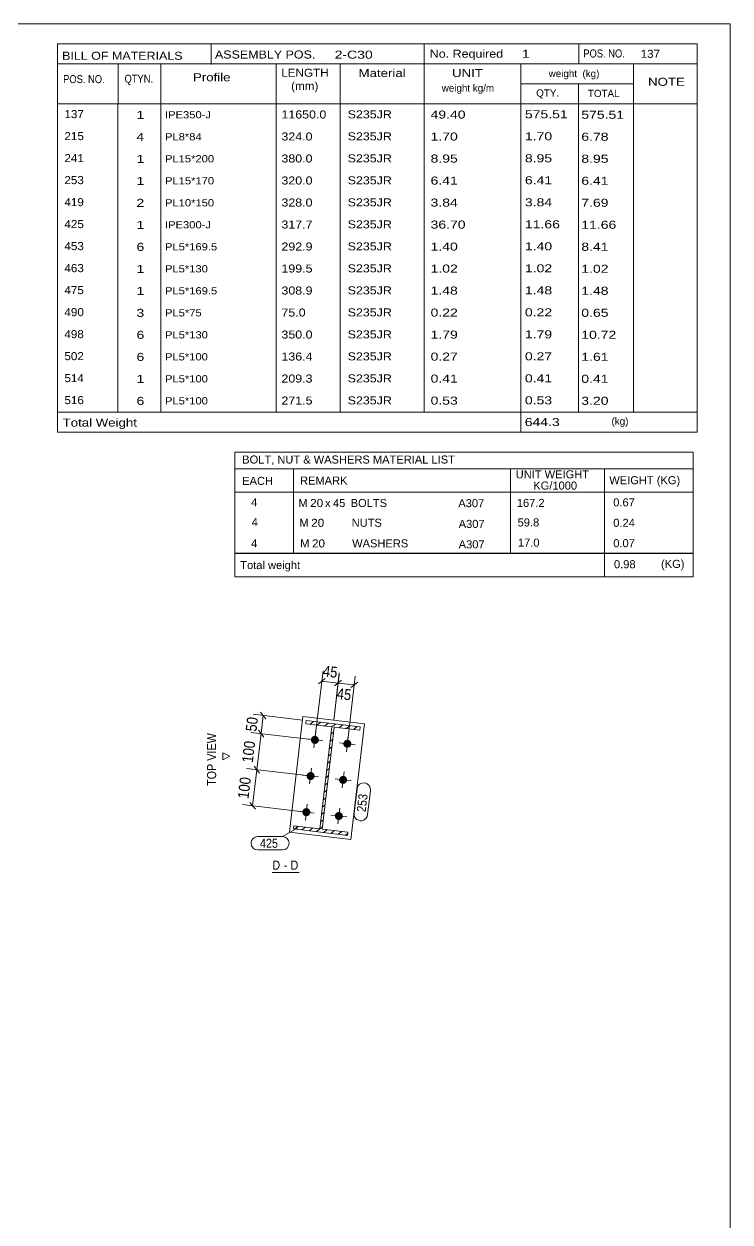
# Model space of a CAD drawing. Header units: millimetres. Extents: x 2 to 825, y 1 to 579.
# Drawn here: x 630.8 to 825, y 249.6 to 579 of the extents above; entities that cross this region are included whole.
import ezdxf

# ---------------------------------------------------------------- set-up
doc = ezdxf.new("R2010")
doc.units = ezdxf.units.MM
doc.linetypes.add('XKITLINE00', pattern=[0])
doc.linetypes.add('XKITLINE03', pattern=[6, 3, -1, 1, -1])
for name, color, linetype, lineweight in [('Bolt', 3, 'Continuous', 0), ('Dimensions', 7, 'Continuous', 0), ('DrawingSheet', 5, 'Continuous', 0), ('OtherObjectType', 7, 'Continuous', 0), ('Part', 2, 'Continuous', 0), ('PartMark', 7, 'Continuous', 0)]:
    doc.layers.add(name, color=color, linetype=linetype, lineweight=lineweight)
doc.styles.add('ARIAL', font='ARIAL.TTF')
doc.styles.add('ARIAL_NARROW', font='ARIALN.TTF')

# ---------------------------------------------------------------- blocks, each defined once
blk = doc.blocks.new('*A10')
at = {"layer": 'Part', "color": 7, "linetype": 'XKITLINE00', "lineweight": 0}
for p, q in [((710.4, 387.22), (709.4, 386.43)), ((712.4, 386.99), (711.41, 386.2)), ((714.41, 386.75), (713.41, 385.96)), ((716.42, 386.51), (715.41, 385.72)), ((718.42, 386.27), (717.43, 385.49)), ((720.43, 386.04), (719.43, 385.25)), ((722.44, 385.8), (721.44, 385.01)), ((715.66, 382.27), (714.94, 381.7)), ((715.9, 384.28), (715.17, 383.71)), ((715.42, 380.27), (714.7, 379.7)), ((714.95, 376.25), (714.23, 375.68)), ((715.19, 378.26), (714.46, 377.69)), ((714.47, 372.24), (713.75, 371.67)), ((714.71, 374.25), (713.99, 373.68)), ((714.24, 370.23), (713.52, 369.66)), ((713.76, 366.22), (713.04, 365.65)), ((714, 368.23), (713.28, 367.66)), ((713.53, 364.21), (712.81, 363.64)), ((713.05, 360.2), (712.33, 359.63)), ((713.29, 362.21), (712.57, 361.64)), ((706.18, 358.42), (705.18, 357.63)), ((708.19, 358.18), (707.19, 357.39)), ((710.19, 357.94), (709.2, 357.16)), ((712.82, 358.19), (711.2, 356.92)), ((714.21, 357.47), (713.21, 356.68)), ((716.21, 357.23), (715.22, 356.45)), ((718.22, 357), (717.22, 356.21)), ((719.84, 356.45), (719.23, 355.97))]:
    blk.add_line(p, q, dxfattribs=at)
blk = doc.blocks.new('*A160')
at = {"layer": 'Bolt'}
for points in [[(709.7, 382.3), (709.7, 382.32), (709.7, 382.35), (709.71, 382.38), (709.72, 382.4), (709.72, 382.43), (709.73, 382.46), (709.74, 382.48), (709.75, 382.51), (709.76, 382.53), (709.77, 382.56), (709.78, 382.58), (709.79, 382.61), (709.8, 382.63), (709.81, 382.66), (709.82, 382.68), (709.84, 382.7), (709.85, 382.73), (709.87, 382.75), (709.88, 382.77), (709.9, 382.79), (709.91, 382.81), (709.93, 382.84), (709.95, 382.86), (709.97, 382.88), (709.98, 382.9), (710, 382.92), (710.02, 382.93), (710.04, 382.95), (710.06, 382.97), (710.08, 382.99), (710.1, 383.01), (710.12, 383.02), (710.15, 383.04), (710.17, 383.05), (710.19, 383.07), (710.21, 383.08), (710.24, 383.1), (710.26, 383.11), (710.28, 383.12), (710.31, 383.13), (710.33, 383.15), (710.36, 383.16), (710.38, 383.17), (710.41, 383.18), (710.43, 383.18), (710.46, 383.19), (710.49, 383.2), (710.51, 383.21), (710.54, 383.21), (710.56, 383.22), (710.59, 383.22), (710.62, 383.23), (710.64, 383.23), (710.67, 383.24), (710.7, 383.24), (710.72, 383.24), (710.75, 383.24), (710.78, 383.24), (710.81, 383.24), (710.83, 383.24), (710.86, 383.24), (710.89, 383.24), (710.91, 383.23), (710.94, 383.23), (710.97, 383.23), (710.99, 383.22), (711.02, 383.22), (711.05, 383.21), (711.07, 383.2), (711.1, 383.2), (711.12, 383.19), (711.15, 383.18), (711.18, 383.17), (711.2, 383.16), (711.23, 383.15), (711.25, 383.14), (711.27, 383.13), (711.3, 383.11), (711.32, 383.1), (711.35, 383.09), (711.37, 383.07), (711.39, 383.06), (711.41, 383.04), (711.44, 383.03), (711.46, 383.01), (711.48, 383), (711.5, 382.98), (711.52, 382.96), (711.54, 382.94), (711.56, 382.92), (711.58, 382.9), (711.6, 382.88), (711.61, 382.86), (711.63, 382.84), (711.65, 382.82), (711.66, 382.8), (711.68, 382.78), (711.7, 382.76), (711.71, 382.74), (711.73, 382.71), (711.74, 382.69), (711.75, 382.67), (711.76, 382.64), (711.78, 382.62), (711.79, 382.59), (711.8, 382.57), (711.81, 382.54), (711.82, 382.52), (711.83, 382.49), (711.84, 382.47), (711.84, 382.44), (711.85, 382.41), (711.86, 382.39), (711.86, 382.36), (711.87, 382.34), (711.87, 382.31), (711.88, 382.28), (711.88, 382.26), (711.88, 382.23), (711.88, 382.2), (711.88, 382.17), (711.88, 382.15), (711.88, 382.12), (711.88, 382.09), (711.88, 382.07), (711.88, 382.04), (711.88, 382.01), (711.87, 381.99), (711.87, 381.96), (711.86, 381.93), (711.86, 381.91), (711.85, 381.88), (711.85, 381.85), (711.84, 381.83), (711.83, 381.8), (711.82, 381.78), (711.81, 381.75), (711.8, 381.73), (711.79, 381.7), (711.78, 381.68), (711.77, 381.65), (711.76, 381.63), (711.74, 381.6), (711.73, 381.58), (711.72, 381.56), (711.7, 381.54), (711.69, 381.51), (711.67, 381.49), (711.66, 381.47), (711.64, 381.45), (711.62, 381.43), (711.6, 381.41), (711.59, 381.39), (711.57, 381.37), (711.55, 381.35), (711.53, 381.33), (711.51, 381.31), (711.49, 381.3), (711.47, 381.28), (711.44, 381.26), (711.42, 381.25), (711.4, 381.23), (711.38, 381.22), (711.36, 381.2), (711.33, 381.19), (711.31, 381.17), (711.28, 381.16), (711.26, 381.15), (711.24, 381.14), (711.21, 381.13), (711.19, 381.12), (711.16, 381.11), (711.14, 381.1), (711.11, 381.09), (711.08, 381.08), (711.06, 381.08), (711.03, 381.07), (711, 381.06), (710.98, 381.06), (710.95, 381.05), (710.93, 381.05), (710.9, 381.05), (710.87, 381.05), (710.84, 381.04), (710.82, 381.04), (710.79, 381.04), (710.76, 381.04), (710.74, 381.04), (710.71, 381.04), (710.68, 381.05), (710.66, 381.05), (710.63, 381.05), (710.6, 381.06), (710.58, 381.06), (710.55, 381.07), (710.52, 381.07), (710.5, 381.08), (710.47, 381.09), (710.45, 381.1), (710.42, 381.1), (710.39, 381.11), (710.37, 381.12), (710.34, 381.13), (710.32, 381.15), (710.3, 381.16), (710.27, 381.17), (710.25, 381.18), (710.22, 381.2), (710.2, 381.21), (710.18, 381.22), (710.16, 381.24), (710.13, 381.25), (710.11, 381.27), (710.09, 381.29), (710.07, 381.31), (710.05, 381.32), (710.03, 381.34), (710.01, 381.36), (709.99, 381.38), (709.97, 381.4), (709.96, 381.42), (709.94, 381.44), (709.92, 381.46), (709.9, 381.48), (709.89, 381.5), (709.87, 381.53), (709.86, 381.55), (709.84, 381.57), (709.83, 381.59), (709.82, 381.62), (709.8, 381.64), (709.79, 381.67), (709.78, 381.69), (709.77, 381.72), (709.76, 381.74), (709.75, 381.77), (709.74, 381.79), (709.73, 381.82), (709.73, 381.84), (709.72, 381.87), (709.71, 381.9), (709.71, 381.92), (709.7, 381.95), (709.7, 381.97), (709.69, 382), (709.69, 382.03), (709.69, 382.06), (709.69, 382.08), (709.69, 382.11), (709.68, 382.14), (709.68, 382.16), (709.69, 382.19), (709.69, 382.22), (709.69, 382.24), (709.69, 382.27)], [(718.63, 381.24), (718.64, 381.27), (718.64, 381.3), (718.65, 381.32), (718.65, 381.35), (718.66, 381.37), (718.67, 381.4), (718.68, 381.43), (718.69, 381.45), (718.69, 381.48), (718.7, 381.5), (718.71, 381.53), (718.73, 381.55), (718.74, 381.58), (718.75, 381.6), (718.76, 381.62), (718.78, 381.65), (718.79, 381.67), (718.8, 381.69), (718.82, 381.72), (718.84, 381.74), (718.85, 381.76), (718.87, 381.78), (718.89, 381.8), (718.9, 381.82), (718.92, 381.84), (718.94, 381.86), (718.96, 381.88), (718.98, 381.9), (719, 381.92), (719.02, 381.93), (719.04, 381.95), (719.06, 381.97), (719.08, 381.98), (719.11, 382), (719.13, 382.01), (719.15, 382.03), (719.18, 382.04), (719.2, 382.05), (719.22, 382.07), (719.25, 382.08), (719.27, 382.09), (719.3, 382.1), (719.32, 382.11), (719.35, 382.12), (719.37, 382.13), (719.4, 382.14), (719.42, 382.15), (719.45, 382.15), (719.48, 382.16), (719.5, 382.16), (719.53, 382.17), (719.56, 382.17), (719.58, 382.18), (719.61, 382.18), (719.64, 382.18), (719.66, 382.19), (719.69, 382.19), (719.72, 382.19), (719.74, 382.19), (719.77, 382.19), (719.8, 382.18), (719.82, 382.18), (719.85, 382.18), (719.88, 382.18), (719.91, 382.17), (719.93, 382.17), (719.96, 382.16), (719.98, 382.16), (720.01, 382.15), (720.04, 382.14), (720.06, 382.13), (720.09, 382.12), (720.11, 382.12), (720.14, 382.11), (720.16, 382.1), (720.19, 382.08), (720.21, 382.07), (720.24, 382.06), (720.26, 382.05), (720.28, 382.03), (720.31, 382.02), (720.33, 382), (720.35, 381.99), (720.37, 381.97), (720.39, 381.96), (720.42, 381.94), (720.44, 381.92), (720.46, 381.91), (720.48, 381.89), (720.5, 381.87), (720.52, 381.85), (720.53, 381.83), (720.55, 381.81), (720.57, 381.79), (720.59, 381.77), (720.6, 381.75), (720.62, 381.73), (720.63, 381.7), (720.65, 381.68), (720.66, 381.66), (720.68, 381.63), (720.69, 381.61), (720.7, 381.59), (720.71, 381.56), (720.73, 381.54), (720.74, 381.51), (720.75, 381.49), (720.76, 381.46), (720.77, 381.44), (720.77, 381.41), (720.78, 381.39), (720.79, 381.36), (720.79, 381.33), (720.8, 381.31), (720.81, 381.28), (720.81, 381.25), (720.81, 381.23), (720.82, 381.2), (720.82, 381.17), (720.82, 381.15), (720.82, 381.12), (720.82, 381.09), (720.82, 381.07), (720.82, 381.04), (720.82, 381.01), (720.82, 380.98), (720.82, 380.96), (720.81, 380.93), (720.81, 380.9), (720.8, 380.88), (720.8, 380.85), (720.79, 380.83), (720.78, 380.8), (720.78, 380.77), (720.77, 380.75), (720.76, 380.72), (720.75, 380.7), (720.74, 380.67), (720.73, 380.65), (720.72, 380.62), (720.71, 380.6), (720.7, 380.57), (720.68, 380.55), (720.67, 380.53), (720.66, 380.5), (720.64, 380.48), (720.63, 380.46), (720.61, 380.44), (720.59, 380.41), (720.58, 380.39), (720.56, 380.37), (720.54, 380.35), (720.52, 380.33), (720.5, 380.31), (720.49, 380.29), (720.47, 380.28), (720.45, 380.26), (720.42, 380.24), (720.4, 380.22), (720.38, 380.21), (720.36, 380.19), (720.34, 380.18), (720.32, 380.16), (720.29, 380.15), (720.27, 380.13), (720.25, 380.12), (720.22, 380.11), (720.2, 380.1), (720.17, 380.08), (720.15, 380.07), (720.12, 380.06), (720.1, 380.05), (720.07, 380.04), (720.05, 380.04), (720.02, 380.03), (720, 380.02), (719.97, 380.02), (719.94, 380.01), (719.92, 380), (719.89, 380), (719.86, 380), (719.84, 379.99), (719.81, 379.99), (719.78, 379.99), (719.76, 379.99), (719.73, 379.99), (719.7, 379.99), (719.67, 379.99), (719.65, 379.99), (719.62, 379.99), (719.59, 379.99), (719.57, 380), (719.54, 380), (719.51, 380.01), (719.49, 380.01), (719.46, 380.02), (719.43, 380.03), (719.41, 380.03), (719.38, 380.04), (719.36, 380.05), (719.33, 380.06), (719.31, 380.07), (719.28, 380.08), (719.26, 380.09), (719.23, 380.1), (719.21, 380.11), (719.19, 380.13), (719.16, 380.14), (719.14, 380.15), (719.12, 380.17), (719.09, 380.18), (719.07, 380.2), (719.05, 380.22), (719.03, 380.23), (719.01, 380.25), (718.99, 380.27), (718.97, 380.29), (718.95, 380.31), (718.93, 380.32), (718.91, 380.34), (718.89, 380.36), (718.88, 380.38), (718.86, 380.41), (718.84, 380.43), (718.83, 380.45), (718.81, 380.47), (718.8, 380.49), (718.78, 380.52), (718.77, 380.54), (718.76, 380.56), (718.74, 380.59), (718.73, 380.61), (718.72, 380.64), (718.71, 380.66), (718.7, 380.69), (718.69, 380.71), (718.68, 380.74), (718.67, 380.76), (718.66, 380.79), (718.66, 380.81), (718.65, 380.84), (718.64, 380.87), (718.64, 380.89), (718.64, 380.92), (718.63, 380.95), (718.63, 380.97), (718.63, 381), (718.62, 381.03), (718.62, 381.05), (718.62, 381.08), (718.62, 381.11), (718.62, 381.14), (718.63, 381.16), (718.63, 381.19), (718.63, 381.22)], [(708.52, 372.37), (708.53, 372.39), (708.53, 372.42), (708.54, 372.45), (708.54, 372.47), (708.55, 372.5), (708.56, 372.52), (708.57, 372.55), (708.58, 372.58), (708.58, 372.6), (708.59, 372.63), (708.6, 372.65), (708.62, 372.68), (708.63, 372.7), (708.64, 372.72), (708.65, 372.75), (708.67, 372.77), (708.68, 372.79), (708.69, 372.82), (708.71, 372.84), (708.73, 372.86), (708.74, 372.88), (708.76, 372.9), (708.78, 372.92), (708.79, 372.95), (708.81, 372.97), (708.83, 372.98), (708.85, 373), (708.87, 373.02), (708.89, 373.04), (708.91, 373.06), (708.93, 373.07), (708.95, 373.09), (708.97, 373.11), (709, 373.12), (709.02, 373.14), (709.04, 373.15), (709.07, 373.17), (709.09, 373.18), (709.11, 373.19), (709.14, 373.2), (709.16, 373.21), (709.19, 373.22), (709.21, 373.23), (709.24, 373.24), (709.26, 373.25), (709.29, 373.26), (709.31, 373.27), (709.34, 373.28), (709.37, 373.28), (709.39, 373.29), (709.42, 373.29), (709.45, 373.3), (709.47, 373.3), (709.5, 373.3), (709.53, 373.31), (709.55, 373.31), (709.58, 373.31), (709.61, 373.31), (709.63, 373.31), (709.66, 373.31), (709.69, 373.31), (709.71, 373.31), (709.74, 373.3), (709.77, 373.3), (709.8, 373.3), (709.82, 373.29), (709.85, 373.29), (709.87, 373.28), (709.9, 373.27), (709.93, 373.27), (709.95, 373.26), (709.98, 373.25), (710, 373.24), (710.03, 373.23), (710.05, 373.22), (710.08, 373.21), (710.1, 373.2), (710.13, 373.18), (710.15, 373.17), (710.17, 373.16), (710.2, 373.14), (710.22, 373.13), (710.24, 373.11), (710.26, 373.1), (710.28, 373.08), (710.31, 373.06), (710.33, 373.05), (710.35, 373.03), (710.37, 373.01), (710.39, 372.99), (710.41, 372.97), (710.42, 372.95), (710.44, 372.93), (710.46, 372.91), (710.48, 372.89), (710.49, 372.87), (710.51, 372.85), (710.52, 372.83), (710.54, 372.8), (710.55, 372.78), (710.57, 372.76), (710.58, 372.73), (710.59, 372.71), (710.6, 372.69), (710.62, 372.66), (710.63, 372.64), (710.64, 372.61), (710.65, 372.59), (710.66, 372.56), (710.66, 372.54), (710.67, 372.51), (710.68, 372.48), (710.68, 372.46), (710.69, 372.43), (710.7, 372.4), (710.7, 372.38), (710.7, 372.35), (710.71, 372.32), (710.71, 372.3), (710.71, 372.27), (710.71, 372.24), (710.71, 372.22), (710.71, 372.19), (710.71, 372.16), (710.71, 372.14), (710.71, 372.11), (710.71, 372.08), (710.7, 372.06), (710.7, 372.03), (710.69, 372), (710.69, 371.98), (710.68, 371.95), (710.67, 371.92), (710.67, 371.9), (710.66, 371.87), (710.65, 371.85), (710.64, 371.82), (710.63, 371.8), (710.62, 371.77), (710.61, 371.75), (710.6, 371.72), (710.59, 371.7), (710.57, 371.67), (710.56, 371.65), (710.55, 371.63), (710.53, 371.6), (710.52, 371.58), (710.5, 371.56), (710.48, 371.54), (710.47, 371.52), (710.45, 371.5), (710.43, 371.48), (710.41, 371.46), (710.39, 371.44), (710.38, 371.42), (710.36, 371.4), (710.34, 371.38), (710.31, 371.36), (710.29, 371.35), (710.27, 371.33), (710.25, 371.31), (710.23, 371.3), (710.21, 371.28), (710.18, 371.27), (710.16, 371.26), (710.14, 371.24), (710.11, 371.23), (710.09, 371.22), (710.06, 371.21), (710.04, 371.2), (710.01, 371.19), (709.99, 371.18), (709.96, 371.17), (709.94, 371.16), (709.91, 371.15), (709.89, 371.15), (709.86, 371.14), (709.83, 371.13), (709.81, 371.13), (709.78, 371.12), (709.75, 371.12), (709.73, 371.12), (709.7, 371.11), (709.67, 371.11), (709.65, 371.11), (709.62, 371.11), (709.59, 371.11), (709.56, 371.11), (709.54, 371.11), (709.51, 371.12), (709.48, 371.12), (709.46, 371.12), (709.43, 371.13), (709.4, 371.13), (709.38, 371.14), (709.35, 371.14), (709.32, 371.15), (709.3, 371.16), (709.27, 371.16), (709.25, 371.17), (709.22, 371.18), (709.2, 371.19), (709.17, 371.2), (709.15, 371.21), (709.12, 371.23), (709.1, 371.24), (709.08, 371.25), (709.05, 371.26), (709.03, 371.28), (709.01, 371.29), (708.98, 371.31), (708.96, 371.32), (708.94, 371.34), (708.92, 371.36), (708.9, 371.37), (708.88, 371.39), (708.86, 371.41), (708.84, 371.43), (708.82, 371.45), (708.8, 371.47), (708.78, 371.49), (708.77, 371.51), (708.75, 371.53), (708.73, 371.55), (708.72, 371.57), (708.7, 371.59), (708.69, 371.62), (708.67, 371.64), (708.66, 371.66), (708.65, 371.69), (708.63, 371.71), (708.62, 371.74), (708.61, 371.76), (708.6, 371.78), (708.59, 371.81), (708.58, 371.83), (708.57, 371.86), (708.56, 371.89), (708.55, 371.91), (708.55, 371.94), (708.54, 371.96), (708.53, 371.99), (708.53, 372.02), (708.53, 372.04), (708.52, 372.07), (708.52, 372.1), (708.52, 372.12), (708.51, 372.15), (708.51, 372.18), (708.51, 372.2), (708.51, 372.23), (708.51, 372.26), (708.52, 372.29), (708.52, 372.31), (708.52, 372.34)], [(717.46, 371.31), (717.47, 371.34), (717.47, 371.36), (717.48, 371.39), (717.48, 371.42), (717.49, 371.44), (717.5, 371.47), (717.5, 371.5), (717.51, 371.52), (717.52, 371.55), (717.53, 371.57), (717.54, 371.6), (717.55, 371.62), (717.57, 371.65), (717.58, 371.67), (717.59, 371.69), (717.6, 371.72), (717.62, 371.74), (717.63, 371.76), (717.65, 371.78), (717.66, 371.81), (717.68, 371.83), (717.7, 371.85), (717.71, 371.87), (717.73, 371.89), (717.75, 371.91), (717.77, 371.93), (717.79, 371.95), (717.81, 371.97), (717.83, 371.99), (717.85, 372), (717.87, 372.02), (717.89, 372.04), (717.91, 372.05), (717.93, 372.07), (717.96, 372.08), (717.98, 372.1), (718, 372.11), (718.03, 372.12), (718.05, 372.14), (718.08, 372.15), (718.1, 372.16), (718.12, 372.17), (718.15, 372.18), (718.17, 372.19), (718.2, 372.2), (718.23, 372.21), (718.25, 372.21), (718.28, 372.22), (718.3, 372.23), (718.33, 372.23), (718.36, 372.24), (718.38, 372.24), (718.41, 372.25), (718.44, 372.25), (718.46, 372.25), (718.49, 372.25), (718.52, 372.26), (718.54, 372.26), (718.57, 372.26), (718.6, 372.25), (718.63, 372.25), (718.65, 372.25), (718.68, 372.25), (718.71, 372.24), (718.73, 372.24), (718.76, 372.24), (718.79, 372.23), (718.81, 372.22), (718.84, 372.22), (718.86, 372.21), (718.89, 372.2), (718.92, 372.19), (718.94, 372.18), (718.97, 372.17), (718.99, 372.16), (719.02, 372.15), (719.04, 372.14), (719.06, 372.13), (719.09, 372.12), (719.11, 372.1), (719.13, 372.09), (719.16, 372.07), (719.18, 372.06), (719.2, 372.04), (719.22, 372.03), (719.24, 372.01), (719.26, 371.99), (719.29, 371.97), (719.3, 371.96), (719.32, 371.94), (719.34, 371.92), (719.36, 371.9), (719.38, 371.88), (719.4, 371.86), (719.41, 371.84), (719.43, 371.82), (719.45, 371.79), (719.46, 371.77), (719.48, 371.75), (719.49, 371.73), (719.5, 371.7), (719.52, 371.68), (719.53, 371.66), (719.54, 371.63), (719.55, 371.61), (719.56, 371.58), (719.57, 371.56), (719.58, 371.53), (719.59, 371.51), (719.6, 371.48), (719.61, 371.45), (719.62, 371.43), (719.62, 371.4), (719.63, 371.38), (719.63, 371.35), (719.64, 371.32), (719.64, 371.3), (719.64, 371.27), (719.65, 371.24), (719.65, 371.22), (719.65, 371.19), (719.65, 371.16), (719.65, 371.13), (719.65, 371.11), (719.65, 371.08), (719.65, 371.05), (719.64, 371.03), (719.64, 371), (719.64, 370.97), (719.63, 370.95), (719.63, 370.92), (719.62, 370.89), (719.61, 370.87), (719.6, 370.84), (719.6, 370.82), (719.59, 370.79), (719.58, 370.77), (719.57, 370.74), (719.56, 370.72), (719.55, 370.69), (719.54, 370.67), (719.52, 370.64), (719.51, 370.62), (719.5, 370.6), (719.48, 370.57), (719.47, 370.55), (719.45, 370.53), (719.44, 370.51), (719.42, 370.48), (719.4, 370.46), (719.39, 370.44), (719.37, 370.42), (719.35, 370.4), (719.33, 370.38), (719.31, 370.36), (719.29, 370.34), (719.27, 370.33), (719.25, 370.31), (719.23, 370.29), (719.21, 370.28), (719.19, 370.26), (719.17, 370.24), (719.14, 370.23), (719.12, 370.22), (719.1, 370.2), (719.07, 370.19), (719.05, 370.18), (719.03, 370.16), (719, 370.15), (718.98, 370.14), (718.95, 370.13), (718.93, 370.12), (718.9, 370.11), (718.88, 370.11), (718.85, 370.1), (718.82, 370.09), (718.8, 370.08), (718.77, 370.08), (718.74, 370.07), (718.72, 370.07), (718.69, 370.06), (718.66, 370.06), (718.64, 370.06), (718.61, 370.06), (718.58, 370.06), (718.56, 370.06), (718.53, 370.06), (718.5, 370.06), (718.48, 370.06), (718.45, 370.06), (718.42, 370.06), (718.39, 370.07), (718.37, 370.07), (718.34, 370.08), (718.32, 370.08), (718.29, 370.09), (718.26, 370.09), (718.24, 370.1), (718.21, 370.11), (718.19, 370.12), (718.16, 370.13), (718.14, 370.14), (718.11, 370.15), (718.09, 370.16), (718.06, 370.17), (718.04, 370.18), (718.01, 370.2), (717.99, 370.21), (717.97, 370.22), (717.94, 370.24), (717.92, 370.25), (717.9, 370.27), (717.88, 370.29), (717.86, 370.3), (717.84, 370.32), (717.82, 370.34), (717.8, 370.36), (717.78, 370.37), (717.76, 370.39), (717.74, 370.41), (717.72, 370.43), (717.7, 370.45), (717.69, 370.47), (717.67, 370.5), (717.65, 370.52), (717.64, 370.54), (717.62, 370.56), (717.61, 370.59), (717.6, 370.61), (717.58, 370.63), (717.57, 370.66), (717.56, 370.68), (717.55, 370.7), (717.54, 370.73), (717.53, 370.75), (717.52, 370.78), (717.51, 370.81), (717.5, 370.83), (717.49, 370.86), (717.49, 370.88), (717.48, 370.91), (717.47, 370.94), (717.47, 370.96), (717.46, 370.99), (717.46, 371.02), (717.46, 371.04), (717.45, 371.07), (717.45, 371.1), (717.45, 371.12), (717.45, 371.15), (717.45, 371.18), (717.45, 371.2), (717.45, 371.23), (717.46, 371.26), (717.46, 371.28)], [(707.35, 362.44), (707.36, 362.46), (707.36, 362.49), (707.37, 362.52), (707.37, 362.54), (707.38, 362.57), (707.39, 362.59), (707.39, 362.62), (707.4, 362.64), (707.41, 362.67), (707.42, 362.7), (707.43, 362.72), (707.44, 362.74), (707.46, 362.77), (707.47, 362.79), (707.48, 362.82), (707.49, 362.84), (707.51, 362.86), (707.52, 362.89), (707.54, 362.91), (707.55, 362.93), (707.57, 362.95), (707.59, 362.97), (707.6, 362.99), (707.62, 363.01), (707.64, 363.03), (707.66, 363.05), (707.68, 363.07), (707.7, 363.09), (707.72, 363.11), (707.74, 363.13), (707.76, 363.14), (707.78, 363.16), (707.8, 363.18), (707.82, 363.19), (707.85, 363.21), (707.87, 363.22), (707.89, 363.23), (707.92, 363.25), (707.94, 363.26), (707.97, 363.27), (707.99, 363.28), (708.01, 363.29), (708.04, 363.3), (708.06, 363.31), (708.09, 363.32), (708.12, 363.33), (708.14, 363.34), (708.17, 363.35), (708.19, 363.35), (708.22, 363.36), (708.25, 363.36), (708.27, 363.37), (708.3, 363.37), (708.33, 363.37), (708.35, 363.38), (708.38, 363.38), (708.41, 363.38), (708.43, 363.38), (708.46, 363.38), (708.49, 363.38), (708.52, 363.38), (708.54, 363.37), (708.57, 363.37), (708.6, 363.37), (708.62, 363.36), (708.65, 363.36), (708.68, 363.35), (708.7, 363.35), (708.73, 363.34), (708.75, 363.33), (708.78, 363.33), (708.81, 363.32), (708.83, 363.31), (708.86, 363.3), (708.88, 363.29), (708.91, 363.28), (708.93, 363.26), (708.95, 363.25), (708.98, 363.24), (709, 363.23), (709.02, 363.21), (709.05, 363.2), (709.07, 363.18), (709.09, 363.17), (709.11, 363.15), (709.13, 363.13), (709.15, 363.12), (709.18, 363.1), (709.2, 363.08), (709.21, 363.06), (709.23, 363.04), (709.25, 363.02), (709.27, 363), (709.29, 362.98), (709.3, 362.96), (709.32, 362.94), (709.34, 362.92), (709.35, 362.9), (709.37, 362.87), (709.38, 362.85), (709.39, 362.83), (709.41, 362.8), (709.42, 362.78), (709.43, 362.76), (709.44, 362.73), (709.45, 362.71), (709.46, 362.68), (709.47, 362.66), (709.48, 362.63), (709.49, 362.6), (709.5, 362.58), (709.51, 362.55), (709.51, 362.53), (709.52, 362.5), (709.52, 362.47), (709.53, 362.45), (709.53, 362.42), (709.53, 362.39), (709.54, 362.37), (709.54, 362.34), (709.54, 362.31), (709.54, 362.29), (709.54, 362.26), (709.54, 362.23), (709.54, 362.2), (709.54, 362.18), (709.53, 362.15), (709.53, 362.12), (709.53, 362.1), (709.52, 362.07), (709.52, 362.04), (709.51, 362.02), (709.5, 361.99), (709.5, 361.97), (709.49, 361.94), (709.48, 361.91), (709.47, 361.89), (709.46, 361.86), (709.45, 361.84), (709.44, 361.81), (709.43, 361.79), (709.41, 361.77), (709.4, 361.74), (709.39, 361.72), (709.37, 361.7), (709.36, 361.67), (709.34, 361.65), (709.33, 361.63), (709.31, 361.61), (709.29, 361.59), (709.28, 361.57), (709.26, 361.55), (709.24, 361.53), (709.22, 361.51), (709.2, 361.49), (709.18, 361.47), (709.16, 361.45), (709.14, 361.43), (709.12, 361.42), (709.1, 361.4), (709.08, 361.38), (709.06, 361.37), (709.03, 361.35), (709.01, 361.34), (708.99, 361.33), (708.96, 361.31), (708.94, 361.3), (708.92, 361.29), (708.89, 361.28), (708.87, 361.27), (708.84, 361.26), (708.82, 361.25), (708.79, 361.24), (708.77, 361.23), (708.74, 361.22), (708.71, 361.21), (708.69, 361.21), (708.66, 361.2), (708.63, 361.2), (708.61, 361.19), (708.58, 361.19), (708.55, 361.19), (708.53, 361.18), (708.5, 361.18), (708.47, 361.18), (708.45, 361.18), (708.42, 361.18), (708.39, 361.18), (708.37, 361.18), (708.34, 361.18), (708.31, 361.19), (708.29, 361.19), (708.26, 361.19), (708.23, 361.2), (708.21, 361.21), (708.18, 361.21), (708.15, 361.22), (708.13, 361.23), (708.1, 361.23), (708.08, 361.24), (708.05, 361.25), (708.03, 361.26), (708, 361.27), (707.98, 361.28), (707.95, 361.29), (707.93, 361.31), (707.9, 361.32), (707.88, 361.33), (707.86, 361.35), (707.83, 361.36), (707.81, 361.38), (707.79, 361.39), (707.77, 361.41), (707.75, 361.43), (707.73, 361.44), (707.71, 361.46), (707.69, 361.48), (707.67, 361.5), (707.65, 361.52), (707.63, 361.54), (707.61, 361.56), (707.59, 361.58), (707.58, 361.6), (707.56, 361.62), (707.54, 361.64), (707.53, 361.66), (707.51, 361.69), (707.5, 361.71), (707.49, 361.73), (707.47, 361.76), (707.46, 361.78), (707.45, 361.8), (707.44, 361.83), (707.43, 361.85), (707.42, 361.88), (707.41, 361.9), (707.4, 361.93), (707.39, 361.95), (707.38, 361.98), (707.38, 362.01), (707.37, 362.03), (707.36, 362.06), (707.36, 362.09), (707.35, 362.11), (707.35, 362.14), (707.35, 362.17), (707.34, 362.19), (707.34, 362.22), (707.34, 362.25), (707.34, 362.27), (707.34, 362.3), (707.34, 362.33), (707.34, 362.35), (707.35, 362.38), (707.35, 362.41)], [(716.29, 361.38), (716.29, 361.41), (716.3, 361.43), (716.3, 361.46), (716.31, 361.49), (716.32, 361.51), (716.32, 361.54), (716.33, 361.56), (716.34, 361.59), (716.35, 361.62), (716.36, 361.64), (716.37, 361.67), (716.38, 361.69), (716.39, 361.71), (716.41, 361.74), (716.42, 361.76), (716.43, 361.79), (716.45, 361.81), (716.46, 361.83), (716.48, 361.85), (716.49, 361.88), (716.51, 361.9), (716.52, 361.92), (716.54, 361.94), (716.56, 361.96), (716.58, 361.98), (716.6, 362), (716.62, 362.02), (716.64, 362.04), (716.66, 362.05), (716.68, 362.07), (716.7, 362.09), (716.72, 362.1), (716.74, 362.12), (716.76, 362.14), (716.79, 362.15), (716.81, 362.17), (716.83, 362.18), (716.86, 362.19), (716.88, 362.2), (716.9, 362.22), (716.93, 362.23), (716.95, 362.24), (716.98, 362.25), (717, 362.26), (717.03, 362.27), (717.05, 362.28), (717.08, 362.28), (717.11, 362.29), (717.13, 362.3), (717.16, 362.3), (717.18, 362.31), (717.21, 362.31), (717.24, 362.32), (717.27, 362.32), (717.29, 362.32), (717.32, 362.32), (717.35, 362.32), (717.37, 362.32), (717.4, 362.32), (717.43, 362.32), (717.45, 362.32), (717.48, 362.32), (717.51, 362.32), (717.53, 362.31), (717.56, 362.31), (717.59, 362.3), (717.61, 362.3), (717.64, 362.29), (717.67, 362.29), (717.69, 362.28), (717.72, 362.27), (717.74, 362.26), (717.77, 362.25), (717.79, 362.24), (717.82, 362.23), (717.84, 362.22), (717.87, 362.21), (717.89, 362.2), (717.92, 362.18), (717.94, 362.17), (717.96, 362.16), (717.99, 362.14), (718.01, 362.13), (718.03, 362.11), (718.05, 362.1), (718.07, 362.08), (718.09, 362.06), (718.11, 362.04), (718.13, 362.03), (718.15, 362.01), (718.17, 361.99), (718.19, 361.97), (718.21, 361.95), (718.23, 361.93), (718.24, 361.91), (718.26, 361.88), (718.27, 361.86), (718.29, 361.84), (718.3, 361.82), (718.32, 361.8), (718.33, 361.77), (718.35, 361.75), (718.36, 361.72), (718.37, 361.7), (718.38, 361.68), (718.39, 361.65), (718.4, 361.63), (718.41, 361.6), (718.42, 361.58), (718.43, 361.55), (718.44, 361.52), (718.44, 361.5), (718.45, 361.47), (718.46, 361.45), (718.46, 361.42), (718.47, 361.39), (718.47, 361.37), (718.47, 361.34), (718.48, 361.31), (718.48, 361.28), (718.48, 361.26), (718.48, 361.23), (718.48, 361.2), (718.48, 361.18), (718.48, 361.15), (718.47, 361.12), (718.47, 361.1), (718.47, 361.07), (718.46, 361.04), (718.46, 361.02), (718.45, 360.99), (718.45, 360.96), (718.44, 360.94), (718.43, 360.91), (718.42, 360.89), (718.42, 360.86), (718.41, 360.83), (718.4, 360.81), (718.39, 360.78), (718.38, 360.76), (718.36, 360.74), (718.35, 360.71), (718.34, 360.69), (718.33, 360.66), (718.31, 360.64), (718.3, 360.62), (718.28, 360.6), (718.27, 360.57), (718.25, 360.55), (718.23, 360.53), (718.22, 360.51), (718.2, 360.49), (718.18, 360.47), (718.16, 360.45), (718.14, 360.43), (718.12, 360.41), (718.1, 360.4), (718.08, 360.38), (718.06, 360.36), (718.04, 360.34), (718.02, 360.33), (717.99, 360.31), (717.97, 360.3), (717.95, 360.28), (717.93, 360.27), (717.9, 360.26), (717.88, 360.24), (717.85, 360.23), (717.83, 360.22), (717.8, 360.21), (717.78, 360.2), (717.75, 360.19), (717.73, 360.18), (717.7, 360.17), (717.68, 360.17), (717.65, 360.16), (717.63, 360.15), (717.6, 360.15), (717.57, 360.14), (717.55, 360.14), (717.52, 360.13), (717.49, 360.13), (717.47, 360.13), (717.44, 360.13), (717.41, 360.13), (717.38, 360.12), (717.36, 360.13), (717.33, 360.13), (717.3, 360.13), (717.28, 360.13), (717.25, 360.13), (717.22, 360.14), (717.2, 360.14), (717.17, 360.14), (717.14, 360.15), (717.12, 360.16), (717.09, 360.16), (717.06, 360.17), (717.04, 360.18), (717.01, 360.19), (716.99, 360.2), (716.96, 360.21), (716.94, 360.22), (716.91, 360.23), (716.89, 360.24), (716.87, 360.25), (716.84, 360.26), (716.82, 360.28), (716.8, 360.29), (716.77, 360.31), (716.75, 360.32), (716.73, 360.34), (716.71, 360.35), (716.69, 360.37), (716.66, 360.39), (716.64, 360.41), (716.62, 360.42), (716.6, 360.44), (716.59, 360.46), (716.57, 360.48), (716.55, 360.5), (716.53, 360.52), (716.52, 360.54), (716.5, 360.56), (716.48, 360.59), (716.47, 360.61), (716.45, 360.63), (716.44, 360.65), (716.42, 360.68), (716.41, 360.7), (716.4, 360.73), (716.39, 360.75), (716.38, 360.77), (716.36, 360.8), (716.35, 360.82), (716.34, 360.85), (716.34, 360.87), (716.33, 360.9), (716.32, 360.93), (716.31, 360.95), (716.31, 360.98), (716.3, 361), (716.3, 361.03), (716.29, 361.06), (716.29, 361.08), (716.28, 361.11), (716.28, 361.14), (716.28, 361.17), (716.28, 361.19), (716.28, 361.22), (716.28, 361.25), (716.28, 361.27), (716.28, 361.3), (716.28, 361.33), (716.29, 361.35)]]:
    blk.add_hatch(color=3, dxfattribs=at).paths.add_polyline_path(points, flags=17)
at = {"layer": 'Bolt', "color": 3, "linetype": 'XKITLINE00', "lineweight": 0}
for p, q in [((712.97, 381.88), (708.6, 382.4)), ((710.53, 379.96), (711.04, 384.33)), ((719.46, 378.9), (719.98, 383.27)), ((721.91, 380.83), (717.54, 381.34)), ((711.8, 371.95), (707.43, 372.47)), ((709.35, 370.03), (709.87, 374.4)), ((718.29, 368.97), (718.81, 373.34)), ((720.74, 370.9), (716.37, 371.41)), ((710.63, 362.02), (706.26, 362.54)), ((708.18, 360.09), (708.7, 364.46)), ((717.12, 359.04), (717.64, 363.41)), ((719.56, 360.97), (715.19, 361.48))]:
    blk.add_line(p, q, dxfattribs=at)
blk = doc.blocks.new('*A161')
at = {"layer": 'Part', "color": 2, "linetype": 'XKITLINE00', "lineweight": 0}
for p, q in [((708.39, 387.46), (708.29, 386.57)), ((708.29, 386.57), (715.41, 385.72)), ((723.29, 385.7), (708.39, 387.46)), ((715.41, 385.72), (712.11, 357.72)), ((716.06, 385.65), (712.75, 357.64)), ((723.18, 384.81), (716.06, 385.65)), ((723.29, 385.7), (723.18, 384.81)), ((704.98, 358.56), (704.88, 357.67)), ((704.88, 357.67), (719.77, 355.91)), ((712.11, 357.72), (704.98, 358.56)), ((712.75, 357.64), (719.88, 356.8)), ((719.77, 355.91), (719.88, 356.8))]:
    blk.add_line(p, q, dxfattribs=at)
at = {"layer": 'Part', "color": 7, "linetype": 'XKITLINE03', "lineweight": 0}
blk.add_line((714.08, 371.68), (714.08, 371.68), dxfattribs=at)
blk = doc.blocks.new('*A162')
at = {"layer": 'Part', "color": 2, "linetype": 'XKITLINE00', "lineweight": 0}
for p, q in [((703.77, 356.79), (707.52, 388.57)), ((707.52, 388.57), (724.4, 386.58)), ((724.4, 386.58), (720.65, 354.8)), ((720.65, 354.8), (703.77, 356.79))]:
    blk.add_line(p, q, dxfattribs=at)
blk = doc.blocks.new('*A174')
at = {"layer": 'DrawingSheet', "color": 5, "linetype": 'XKITLINE00', "lineweight": 0}
for p, q in [((825, 579), (5, 579)), ((825, 5), (825, 579))]:
    blk.add_line(p, q, dxfattribs=at)
blk = doc.blocks.new('*A175')
at = {"layer": 'OtherObjectType', "color": 7, "linetype": 'XKITLINE00', "lineweight": 0}
for p, q in [((688.76, 461.3), (688.75, 450.3)), ((688.76, 461.3), (814.88, 461.3)), ((814.88, 461.3), (814.88, 450.3)), ((688.75, 456.65), (814.88, 456.65)), ((704.87, 456.66), (704.87, 450.3)), ((764.57, 456.66), (764.57, 450.3)), ((790.47, 456.64), (790.47, 450.3)), ((688.76, 450.27), (688.76, 444.77)), ((688.77, 450.3), (814.88, 450.3)), ((704.92, 450.3), (704.92, 444.68)), ((764.57, 450.3), (764.57, 444.68)), ((790.5, 450.3), (790.5, 444.8)), ((814.88, 450.3), (814.88, 444.8)), ((688.79, 444.68), (688.79, 439.07)), ((704.95, 444.68), (704.95, 439.06)), ((764.57, 444.68), (764.57, 439.06)), ((790.5, 444.68), (790.5, 439.18)), ((814.88, 444.68), (814.88, 439.18)), ((688.79, 439.05), (688.79, 433.48)), ((704.95, 439.06), (704.95, 433.44)), ((764.57, 439.06), (764.57, 433.44)), ((790.5, 439.06), (790.5, 433.45)), ((814.88, 439.06), (814.88, 433.45)), ((814.88, 433.45), (688.75, 433.48)), ((688.78, 433.44), (688.78, 427.04)), ((688.85, 433.44), (814.87, 433.44)), ((790.5, 433.41), (790.5, 426.99)), ((814.87, 433.41), (814.87, 427)), ((688.77, 427), (814.87, 427))]:
    blk.add_line(p, q, dxfattribs=at)
at = {"layer": 'OtherObjectType', "color": 7, "style": 'ARIAL_NARROW'}
for s, width, p in [('BOLT, NUT & WASHERS MATERIAL LIST', 1.211571, (690.79, 458.14)), ('UNIT WEIGHT', 1.211571, (766.03, 454.07)), ('WEIGHT (KG)', 1.211571, (791.78, 452.45)), ('EACH', 1.211571, (690.78, 452.27)), ('REMARK', 1.211571, (706.7, 452.36)), (' KG/1000', 1.211571, (770.02, 450.98)), ('4', 1.211571, (693.26, 446.4)), ('M', 1.211571, (706.26, 446.2)), ('20', 1.275, (709.5, 446.18)), ('45', 1.211571, (715.76, 446.17)), ('BOLTS', 1.211571, (720.63, 446.19)), ('A307', 1.211571, (750.25, 446.14)), ('167.2', 1.211571, (766.34, 446.23)), ('0.67', 1.211571, (792.87, 446.36)), ('x', 1.211571, (713.58, 446.18)), ('4', 1.211571, (693.4, 440.96)), ('M', 1.211571, (706.54, 440.76)), ('20', 1.275, (709.78, 440.74)), ('NUTS', 1.211571, (720.91, 440.76)), ('A307', 1.211571, (750.35, 440.44)), ('59.8', 1.211571, (766.56, 440.85)), ('0.24', 1.211571, (792.87, 440.74)), ('4', 1.211571, (693.24, 435.09)), ('M', 1.211571, (706.76, 435.09)), ('20', 1.275, (710, 435.07)), ('WASHERS', 1.211571, (721.04, 435.08)), ('A307', 1.211571, (750.35, 434.82)), ('17.0', 1.211571, (766.64, 435.29)), ('0.07', 1.211571, (792.87, 435.13)), ('0.98', 1.211571, (793.07, 429.35)), ('(KG)', 1.211571, (806.02, 429.45)), ('Total weight', 1.211571, (690.26, 429.12))]:
    blk.add_text(s, height=2.2, dxfattribs=dict(at, width=width)).set_placement(p)
blk = doc.blocks.new('*A180')
at = {"layer": 'OtherObjectType', "color": 7, "linetype": 'XKITLINE00', "lineweight": 0}
for p, q in [((639.98, 573.5), (815.98, 573.5)), ((639.98, 573.5), (639.98, 562.5)), ((682.26, 573.42), (682.26, 567.87)), ((740.85, 568), (740.85, 573.5)), ((783.43, 567.96), (783.43, 573.42)), ((815.98, 568), (815.98, 573.5)), ((639.98, 568), (815.98, 568)), ((656.64, 568), (656.64, 557)), ((668.4, 567.98), (668.4, 557.03)), ((700.12, 567.99), (700.13, 557)), ((717.78, 567.98), (717.78, 557)), ((740.85, 567.98), (740.85, 557)), ((767.43, 568), (767.43, 557)), ((798.42, 568), (798.42, 557)), ((815.98, 568), (815.98, 562.5)), ((639.98, 562.5), (639.98, 557)), ((767.45, 562.52), (798.45, 562.52)), ((783.28, 562.52), (783.28, 557)), ((815.98, 562.5), (815.98, 557)), ((639.98, 557), (815.98, 557)), ((639.98, 557), (639.98, 550.95)), ((656.63, 557), (656.63, 550.95)), ((668.44, 556.99), (668.44, 550.95)), ((700.12, 557), (700.11, 550.95)), ((717.79, 557), (717.79, 550.95)), ((740.87, 557), (740.87, 550.95)), ((767.44, 557), (767.44, 550.95)), ((783.33, 556.95), (783.33, 550.95)), ((798.43, 557), (798.43, 550.95)), ((815.98, 557), (815.98, 550.95)), ((639.98, 550.95), (639.98, 544.9)), ((656.63, 550.95), (656.63, 544.9)), ((668.44, 550.94), (668.44, 544.9)), ((700.12, 550.95), (700.11, 544.9)), ((717.79, 550.95), (717.79, 544.9)), ((740.87, 550.95), (740.87, 544.9)), ((767.44, 550.95), (767.44, 544.9)), ((783.33, 550.9), (783.33, 544.9)), ((798.43, 550.95), (798.43, 544.9)), ((815.98, 550.95), (815.98, 544.9)), ((639.98, 544.9), (639.98, 538.85)), ((656.63, 544.9), (656.63, 538.85)), ((668.44, 544.89), (668.44, 538.85)), ((700.12, 544.9), (700.11, 538.85)), ((717.79, 544.9), (717.79, 538.85)), ((740.87, 544.9), (740.87, 538.85)), ((767.44, 544.9), (767.44, 538.85)), ((783.33, 544.85), (783.33, 538.85)), ((798.43, 544.9), (798.43, 538.85)), ((815.98, 544.9), (815.98, 538.85)), ((639.98, 538.85), (639.98, 532.8)), ((656.63, 538.85), (656.63, 532.8)), ((668.44, 538.84), (668.44, 532.8)), ((700.12, 538.85), (700.11, 532.8)), ((717.79, 538.85), (717.79, 532.8)), ((740.87, 538.85), (740.87, 532.8)), ((767.44, 538.85), (767.44, 532.8)), ((783.33, 538.8), (783.33, 532.8)), ((798.43, 538.85), (798.43, 532.8)), ((815.98, 538.85), (815.98, 532.8)), ((639.98, 532.8), (639.98, 526.75)), ((656.63, 532.8), (656.63, 526.75)), ((668.44, 532.79), (668.44, 526.75)), ((700.12, 532.8), (700.11, 526.75)), ((717.79, 532.8), (717.79, 526.75)), ((740.87, 532.8), (740.87, 526.75)), ((767.44, 532.8), (767.44, 526.75)), ((783.33, 532.75), (783.33, 526.75)), ((798.43, 532.8), (798.43, 526.75)), ((815.98, 532.8), (815.98, 526.75)), ((639.98, 526.75), (639.98, 520.7)), ((656.63, 526.75), (656.63, 520.7)), ((668.44, 526.74), (668.44, 520.7)), ((700.12, 526.75), (700.11, 520.7)), ((717.79, 526.75), (717.79, 520.7)), ((740.87, 526.75), (740.87, 520.7)), ((767.44, 526.75), (767.44, 520.7)), ((783.33, 526.7), (783.33, 520.7)), ((798.43, 526.75), (798.43, 520.7)), ((815.98, 526.75), (815.98, 520.7)), ((639.98, 520.7), (639.98, 514.65)), ((656.63, 520.7), (656.63, 514.65)), ((668.44, 520.69), (668.44, 514.65)), ((700.12, 520.7), (700.11, 514.65)), ((717.79, 520.7), (717.79, 514.65)), ((740.87, 520.7), (740.87, 514.65)), ((767.44, 520.7), (767.44, 514.65)), ((783.33, 520.65), (783.33, 514.65)), ((798.43, 520.7), (798.43, 514.65)), ((815.98, 520.7), (815.98, 514.65)), ((639.98, 514.65), (639.98, 508.6)), ((656.63, 514.65), (656.63, 508.6)), ((668.44, 514.64), (668.44, 508.6)), ((700.12, 514.65), (700.11, 508.6)), ((717.79, 514.65), (717.79, 508.6)), ((740.87, 514.65), (740.87, 508.6)), ((767.44, 514.65), (767.44, 508.6)), ((783.33, 514.6), (783.33, 508.6)), ((798.43, 514.65), (798.43, 508.6)), ((815.98, 514.65), (815.98, 508.6)), ((639.98, 508.6), (639.98, 502.55)), ((656.63, 508.6), (656.63, 502.55)), ((668.44, 508.59), (668.44, 502.55)), ((700.12, 508.6), (700.11, 502.55)), ((717.79, 508.6), (717.79, 502.55)), ((740.87, 508.6), (740.87, 502.55)), ((767.44, 508.6), (767.44, 502.55)), ((783.33, 508.55), (783.33, 502.55)), ((798.43, 508.6), (798.43, 502.55)), ((815.98, 508.6), (815.98, 502.55)), ((639.98, 502.55), (639.98, 496.5)), ((656.63, 502.55), (656.63, 496.5)), ((668.44, 502.54), (668.44, 496.5)), ((700.12, 502.55), (700.11, 496.5)), ((717.79, 502.55), (717.79, 496.5)), ((740.87, 502.55), (740.87, 496.5)), ((767.44, 502.55), (767.44, 496.5)), ((783.33, 502.5), (783.33, 496.5)), ((798.43, 502.55), (798.43, 496.5)), ((815.98, 502.55), (815.98, 496.5)), ((639.98, 496.5), (639.98, 490.45)), ((656.63, 496.5), (656.63, 490.45)), ((668.44, 496.49), (668.44, 490.45)), ((700.12, 496.5), (700.11, 490.45)), ((717.79, 496.5), (717.79, 490.45)), ((740.87, 496.5), (740.87, 490.45)), ((767.44, 496.5), (767.44, 490.45)), ((783.33, 496.45), (783.33, 490.45)), ((798.43, 496.5), (798.43, 490.45)), ((815.98, 496.5), (815.98, 490.45)), ((639.98, 490.45), (639.98, 484.4)), ((656.63, 490.45), (656.63, 484.4)), ((668.44, 490.44), (668.44, 484.4)), ((700.12, 490.45), (700.11, 484.4)), ((717.79, 490.45), (717.79, 484.4)), ((740.87, 490.45), (740.87, 484.4)), ((767.44, 490.45), (767.44, 484.4)), ((783.33, 490.4), (783.33, 484.4)), ((798.43, 490.45), (798.43, 484.4)), ((815.98, 490.45), (815.98, 484.4)), ((639.98, 484.4), (639.98, 478.35)), ((656.63, 484.4), (656.63, 478.35)), ((668.44, 484.39), (668.44, 478.35)), ((700.12, 484.4), (700.11, 478.35)), ((717.79, 484.4), (717.79, 478.35)), ((740.87, 484.4), (740.87, 478.35)), ((767.44, 484.4), (767.44, 478.35)), ((783.33, 484.35), (783.33, 478.35)), ((798.43, 484.4), (798.43, 478.35)), ((815.98, 484.4), (815.98, 478.35)), ((639.98, 478.35), (639.98, 472.3)), ((656.63, 478.35), (656.63, 472.3)), ((668.44, 478.34), (668.44, 472.3)), ((700.12, 478.35), (700.11, 472.3)), ((717.79, 478.35), (717.79, 472.3)), ((740.87, 478.35), (740.87, 472.3)), ((767.44, 478.35), (767.44, 472.3)), ((783.33, 478.3), (783.33, 472.3)), ((798.43, 478.35), (798.43, 472.3)), ((815.98, 478.35), (815.98, 472.3)), ((639.98, 472.3), (815.98, 472.3)), ((639.98, 472.3), (639.98, 466.8)), ((767.44, 472.3), (767.44, 466.8)), ((815.98, 472.3), (815.98, 466.8)), ((639.98, 466.8), (815.98, 466.8))]:
    blk.add_line(p, q, dxfattribs=at)
at = {"layer": 'OtherObjectType', "color": 7, "style": 'ARIAL_NARROW'}
for s, height, width, p in [('BILL OF MATERIALS', 2.2, 1.36, (641.25, 569.16)), ('ASSEMBLY POS.', 2.2, 1.36, (683.3, 569.5)), ('2-C30', 2.2, 1.525501, (716.23, 569.46)), ('No. Required', 2.2, 1.36, (742.39, 569.72)), ('1', 2.2, 1.525501, (767.75, 569.72)), ('POS. NO.', 2.2, 1.02, (784.63, 569.79)), ('137', 2.2, 1.270501, (800.4, 569.69)), ('LENGTH', 2.2, 1.275, (701.54, 564.49)), ('Material', 2.2, 1.445, (722.81, 564.41)), ('UNIT', 2.2, 1.445, (748.52, 564.4)), ('POS. NO.', 2.2, 1.02, (641.53, 562.74)), ('QTYN.', 2.2, 1.02, (658.42, 562.84)), ('Profile', 2.2, 1.445, (677.26, 563.25)), ('weight  (kg)', 1.98, 1.19, (775.11, 564.39)), ('NOTE', 2.2, 1.445, (802.44, 561.99)), ('(mm)', 2.2, 1.275, (704.26, 560.86)), ('weight kg/m', 1.98, 1.19, (745.69, 560.4)), ('QTY.', 1.98, 1.19, (771.68, 559.03)), ('TOTAL', 1.98, 1.19, (785.9, 558.91)), ('137', 2.2, 1.270501, (641.89, 553.12)), ('1', 2.2, 1.525501, (661.71, 552.91)), ('IPE350-J', 1.98, 1.355501, (669.56, 553.04)), ('11650.0', 2.2, 1.355501, (701.59, 553.01)), ('S235JR', 2.2, 1.355501, (719.81, 553.05)), ('49.40', 2.2, 1.525501, (742.62, 552.99)), ('575.51', 2.2, 1.525501, (768.57, 553.07)), ('575.51', 2.2, 1.525501, (784.08, 552.94)), ('215', 2.2, 1.270501, (641.89, 547.07)), ('4', 2.2, 1.525501, (661.71, 546.86)), ('PL8*84', 1.98, 1.355501, (669.56, 546.99)), ('324.0', 2.2, 1.355501, (701.59, 546.96)), ('S235JR', 2.2, 1.355501, (719.81, 547)), ('1.70', 2.2, 1.525501, (742.62, 546.94)), ('1.70', 2.2, 1.525501, (768.57, 547.02)), ('6.78', 2.2, 1.525501, (784.08, 546.89)), ('241', 2.2, 1.270501, (641.89, 541.02)), ('1', 2.2, 1.525501, (661.71, 540.81)), ('PL15*200', 1.98, 1.355501, (669.56, 540.94)), ('380.0', 2.2, 1.355501, (701.59, 540.91)), ('S235JR', 2.2, 1.355501, (719.81, 540.95)), ('8.95', 2.2, 1.525501, (742.62, 540.89)), ('8.95', 2.2, 1.525501, (768.57, 540.97)), ('8.95', 2.2, 1.525501, (784.08, 540.84)), ('253', 2.2, 1.270501, (641.89, 534.97)), ('1', 2.2, 1.525501, (661.71, 534.76)), ('320.0', 2.2, 1.355501, (701.59, 534.86)), ('S235JR', 2.2, 1.355501, (719.81, 534.9)), ('6.41', 2.2, 1.525501, (742.62, 534.84)), ('6.41', 2.2, 1.525501, (768.57, 534.92)), ('6.41', 2.2, 1.525501, (784.08, 534.79)), ('PL15*170', 1.98, 1.355501, (669.56, 534.89)), ('419', 2.2, 1.270501, (641.89, 528.92)), ('2', 2.2, 1.525501, (661.71, 528.71)), ('PL10*150', 1.98, 1.355501, (669.56, 528.84)), ('328.0', 2.2, 1.355501, (701.59, 528.81)), ('S235JR', 2.2, 1.355501, (719.81, 528.85)), ('3.84', 2.2, 1.525501, (742.62, 528.79)), ('3.84', 2.2, 1.525501, (768.57, 528.87)), ('7.69', 2.2, 1.525501, (784.08, 528.74)), ('425', 2.2, 1.270501, (641.89, 522.87)), ('1', 2.2, 1.525501, (661.71, 522.66)), ('IPE300-J', 1.98, 1.355501, (669.56, 522.79)), ('317.7', 2.2, 1.355501, (701.59, 522.76)), ('S235JR', 2.2, 1.355501, (719.81, 522.8)), ('36.70', 2.2, 1.525501, (742.62, 522.74)), ('11.66', 2.2, 1.525501, (768.57, 522.82)), ('11.66', 2.2, 1.525501, (784.08, 522.69)), ('453', 2.2, 1.270501, (641.89, 516.82)), ('6', 2.2, 1.525501, (661.71, 516.61)), ('PL5*169.5', 1.98, 1.355501, (669.56, 516.74)), ('292.9', 2.2, 1.355501, (701.59, 516.71)), ('S235JR', 2.2, 1.355501, (719.81, 516.75)), ('1.40', 2.2, 1.525501, (742.62, 516.69)), ('1.40', 2.2, 1.525501, (768.57, 516.77)), ('8.41', 2.2, 1.525501, (784.08, 516.64)), ('463', 2.2, 1.270501, (641.89, 510.77)), ('1', 2.2, 1.525501, (661.71, 510.56)), ('PL5*130', 1.98, 1.355501, (669.56, 510.69)), ('199.5', 2.2, 1.355501, (701.59, 510.66)), ('S235JR', 2.2, 1.355501, (719.81, 510.7)), ('1.02', 2.2, 1.525501, (742.62, 510.64)), ('1.02', 2.2, 1.525501, (768.57, 510.72)), ('1.02', 2.2, 1.525501, (784.08, 510.59)), ('475', 2.2, 1.270501, (641.89, 504.72)), ('1', 2.2, 1.525501, (661.71, 504.51)), ('PL5*169.5', 1.98, 1.355501, (669.56, 504.64)), ('308.9', 2.2, 1.355501, (701.59, 504.61)), ('S235JR', 2.2, 1.355501, (719.81, 504.65)), ('1.48', 2.2, 1.525501, (742.62, 504.59)), ('1.48', 2.2, 1.525501, (768.57, 504.67)), ('1.48', 2.2, 1.525501, (784.08, 504.54)), ('490', 2.2, 1.270501, (641.89, 498.67)), ('75.0', 2.2, 1.355501, (701.59, 498.56)), ('S235JR', 2.2, 1.355501, (719.81, 498.6)), ('0.22', 2.2, 1.525501, (742.62, 498.54)), ('0.22', 2.2, 1.525501, (768.57, 498.62)), ('0.65', 2.2, 1.525501, (784.08, 498.49)), ('3', 2.2, 1.525501, (661.71, 498.46)), ('PL5*75', 1.98, 1.355501, (669.56, 498.59)), ('498', 2.2, 1.270501, (641.89, 492.62)), ('6', 2.2, 1.525501, (661.71, 492.41)), ('PL5*130', 1.98, 1.355501, (669.56, 492.54)), ('350.0', 2.2, 1.355501, (701.59, 492.51)), ('S235JR', 2.2, 1.355501, (719.81, 492.55)), ('1.79', 2.2, 1.525501, (742.62, 492.49)), ('1.79', 2.2, 1.525501, (768.57, 492.57)), ('10.72', 2.2, 1.525501, (784.08, 492.44)), ('502', 2.2, 1.270501, (641.89, 486.57)), ('6', 2.2, 1.525501, (661.71, 486.36)), ('PL5*100', 1.98, 1.355501, (669.56, 486.49)), ('136.4', 2.2, 1.355501, (701.59, 486.46)), ('S235JR', 2.2, 1.355501, (719.81, 486.5)), ('0.27', 2.2, 1.525501, (742.62, 486.44)), ('0.27', 2.2, 1.525501, (768.57, 486.52)), ('1.61', 2.2, 1.525501, (784.08, 486.39)), ('514', 2.2, 1.270501, (641.89, 480.52)), ('1', 2.2, 1.525501, (661.71, 480.31)), ('PL5*100', 1.98, 1.355501, (669.56, 480.44)), ('209.3', 2.2, 1.355501, (701.59, 480.41)), ('S235JR', 2.2, 1.355501, (719.81, 480.45)), ('0.41', 2.2, 1.525501, (742.62, 480.39)), ('0.41', 2.2, 1.525501, (768.57, 480.47)), ('0.41', 2.2, 1.525501, (784.08, 480.34)), ('516', 2.2, 1.270501, (641.89, 474.47)), ('6', 2.2, 1.525501, (661.71, 474.26)), ('PL5*100', 1.98, 1.355501, (669.56, 474.39)), ('271.5', 2.2, 1.355501, (701.59, 474.36)), ('S235JR', 2.2, 1.355501, (719.81, 474.4)), ('0.53', 2.2, 1.525501, (742.62, 474.34)), ('0.53', 2.2, 1.525501, (768.57, 474.42)), ('3.20', 2.2, 1.525501, (784.08, 474.29)), ('Total Weight', 2.2, 1.445, (641.4, 468.29)), ('644.3', 2.2, 1.525501, (768.52, 468.44)), ('(kg)', 1.98, 1.19, (792.4, 468.81))]:
    blk.add_text(s, height=height, dxfattribs=dict(at, width=width)).set_placement(p)
blk = doc.blocks.new('*A351')
at = {"layer": 'Dimensions', "color": 7, "linetype": 'XKITLINE00', "lineweight": 0}
for p, q in [((710.9, 383.13), (713.03, 401.15)), ((713.64, 399.06), (711.75, 397.57)), ((715.96, 387.57), (717.5, 400.62)), ((712.69, 398.32), (717.16, 397.79)), ((718.1, 398.53), (716.22, 397.05))]:
    blk.add_line(p, q, dxfattribs=at)
at = {"layer": 'Dimensions', "color": 3}
for p in [(712.69, 398.32), (717.16, 397.79)]:
    blk.add_point(p, dxfattribs=at)
at = {"layer": 'Dimensions', "color": 3, "style": 'ARIAL', "width": 0.85}
blk.add_text('45', height=3, rotation=-6.7323, dxfattribs=at).set_placement((712.88, 399.65))
blk = doc.blocks.new('*A352')
at = {"layer": 'Dimensions', "color": 7, "linetype": 'XKITLINE00', "lineweight": 0}
for p, q in [((715.96, 387.57), (717.44, 400.17)), ((719.84, 382.08), (721.91, 399.64)), ((718.1, 398.53), (716.22, 397.05)), ((717.16, 397.79), (721.63, 397.26)), ((722.57, 398), (720.69, 396.52))]:
    blk.add_line(p, q, dxfattribs=at)
at = {"layer": 'Dimensions', "color": 3}
for p in [(717.16, 397.79), (721.63, 397.26)]:
    blk.add_point(p, dxfattribs=at)
at = {"layer": 'Dimensions', "color": 3, "style": 'ARIAL', "width": 0.85}
blk.add_text('45', height=3, rotation=-6.7323, dxfattribs=at).set_placement((716.68, 393.47))
blk = doc.blocks.new('*A353')
at = {"layer": 'Dimensions', "color": 7, "linetype": 'XKITLINE00', "lineweight": 0}
for p, q in [((708.62, 372.33), (692.01, 374.29)), ((693.67, 364.02), (694.84, 373.95)), ((694.1, 374.9), (695.58, 373.01)), ((707.45, 362.4), (690.84, 364.36)), ((692.92, 364.97), (694.41, 363.08))]:
    blk.add_line(p, q, dxfattribs=at)
at = {"layer": 'Dimensions', "color": 3}
for p in [(694.84, 373.95), (693.67, 364.02)]:
    blk.add_point(p, dxfattribs=at)
at = {"layer": 'Dimensions', "color": 3, "style": 'ARIAL', "width": 0.85}
blk.add_text('100', height=3, rotation=83.268, dxfattribs=at).set_placement((692.52, 365.83))
blk = doc.blocks.new('*A354')
at = {"layer": 'Dimensions', "color": 7, "linetype": 'XKITLINE00', "lineweight": 0}
for p, q in [((709.79, 382.26), (693.18, 384.22)), ((694.84, 373.95), (696.01, 383.89)), ((695.27, 384.83), (696.76, 382.94)), ((708.62, 372.33), (692.01, 374.29)), ((694.1, 374.9), (695.58, 373.01))]:
    blk.add_line(p, q, dxfattribs=at)
at = {"layer": 'Dimensions', "color": 3}
for p in [(696.01, 383.89), (694.84, 373.95)]:
    blk.add_point(p, dxfattribs=at)
at = {"layer": 'Dimensions', "color": 3, "style": 'ARIAL', "width": 0.85}
blk.add_text('100', height=3, rotation=83.268, dxfattribs=at).set_placement((693.69, 375.76))
blk = doc.blocks.new('*A355')
at = {"layer": 'Dimensions', "color": 7, "linetype": 'XKITLINE00', "lineweight": 0}
for p, q in [((707.4, 387.58), (693.77, 389.18)), ((695.85, 389.79), (697.34, 387.91)), ((696.01, 383.89), (696.6, 388.85)), ((709.79, 382.26), (693.18, 384.22)), ((695.27, 384.83), (696.76, 382.94))]:
    blk.add_line(p, q, dxfattribs=at)
at = {"layer": 'Dimensions', "color": 3}
for p in [(696.6, 388.85), (696.01, 383.89)]:
    blk.add_point(p, dxfattribs=at)
at = {"layer": 'Dimensions', "color": 3, "style": 'ARIAL', "width": 0.85}
blk.add_text('50', height=3, rotation=83.268, dxfattribs=at).set_placement((694.7, 384.32))
blk = doc.blocks.new('*A356')
at = {"layer": 'PartMark', "color": 7, "linetype": 'XKITLINE00', "lineweight": 0}
for p, q in [((721.6, 361.99), (722.39, 368.7)), ((725.27, 361.55), (726.06, 368.27))]:
    blk.add_line(p, q, dxfattribs=at)
for centre, start, end in [((724.23, 368.49), 353.2695, 173.2695), ((723.43, 361.77), 173.2695, 353.2695)]:
    blk.add_arc(centre, 1.85, start, end, dxfattribs=at)
at = {"layer": 'PartMark', "color": 3, "style": 'ARIAL', "width": 0.85}
blk.add_text('253', height=2.5, rotation=83.268, dxfattribs=at).set_placement((724.75, 362.22))
blk = doc.blocks.new('*A357')
at = {"layer": 'PartMark', "color": 7, "linetype": 'XKITLINE00', "lineweight": 0}
for p, q in [((706.1, 357.97), (701.86, 355.58)), ((695.09, 355.58), (701.86, 355.58)), ((695.09, 351.88), (701.86, 351.88))]:
    blk.add_line(p, q, dxfattribs=at)
for centre, start, end in [((695.09, 353.73), 90, 270), ((701.86, 353.73), 270, 90)]:
    blk.add_arc(centre, 1.85, start, end, dxfattribs=at)
at = {"layer": 'PartMark', "color": 3, "style": 'ARIAL', "width": 0.85}
blk.add_text('425', height=2.5, dxfattribs=at).set_placement((695.69, 352.48))
blk = doc.blocks.new('*A358')
at = {"layer": 'OtherObjectType', "color": 7, "linetype": 'XKITLINE00', "lineweight": 0}
for p, q in [((685.5, 376.7), (685.5, 378.58)), ((685.5, 378.58), (687.38, 377.64)), ((687.38, 377.64), (685.5, 376.7)), ((687.38, 377.64), (687.38, 377.64)), ((699.08, 345.73), (706.5, 345.73))]:
    blk.add_line(p, q, dxfattribs=at)
at = {"layer": 'OtherObjectType', "color": 7, "style": 'ARIAL', "width": 0.85}
blk.add_text('TOP VIEW', height=2.5, rotation=90, dxfattribs=at).set_placement((683.63, 369.49))
for s, p in [('D', (699.08, 346.48)), ('-', (702.24, 346.48)), ('D', (704.09, 346.48))]:
    blk.add_text(s, height=2.5, dxfattribs=at).set_placement(p)

msp = doc.modelspace()

# ---------------------------------------------------------------- block references
at = {"lineweight": 0}
for name in ['*A174', '*A180', '*A175', '*A351', '*A352', '*A355', '*A162', '*A161', '*A10', '*A354', '*A160', '*A353', '*A356', '*A357']:
    msp.add_blockref(name, (0, 0), dxfattribs=at)
at = {"layer": 'OtherObjectType', "lineweight": 0}
msp.add_blockref('*A358', (0, 0), dxfattribs=at)

doc.saveas('drawing.dxf')
